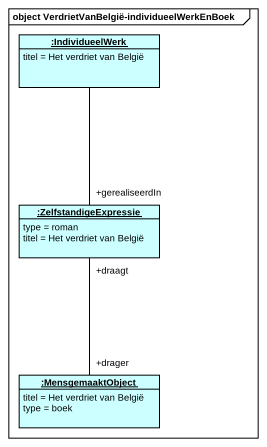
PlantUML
@startuml
mainframe object VerdrietVanBelgië-individueelWerkEnBoek
hide circle
hide empty members
object ":IndividueelWerk" as IndividueelWerk #CCFFFF {
  titel = Het verdriet van België
}
object ":ZelfstandigeExpressie" as ZelfstandigeExpressie #CCFFFF {
  type = roman
  titel = Het verdriet van België
}
object ":MensgemaaktObject" as MensgemaaktObject #CCFFFF {
  titel = Het verdriet van België
  type = boek
}
IndividueelWerk -- "+gerealiseerdIn" ZelfstandigeExpressie
ZelfstandigeExpressie "+draagt" -- "+drager" MensgemaaktObject
@enduml
